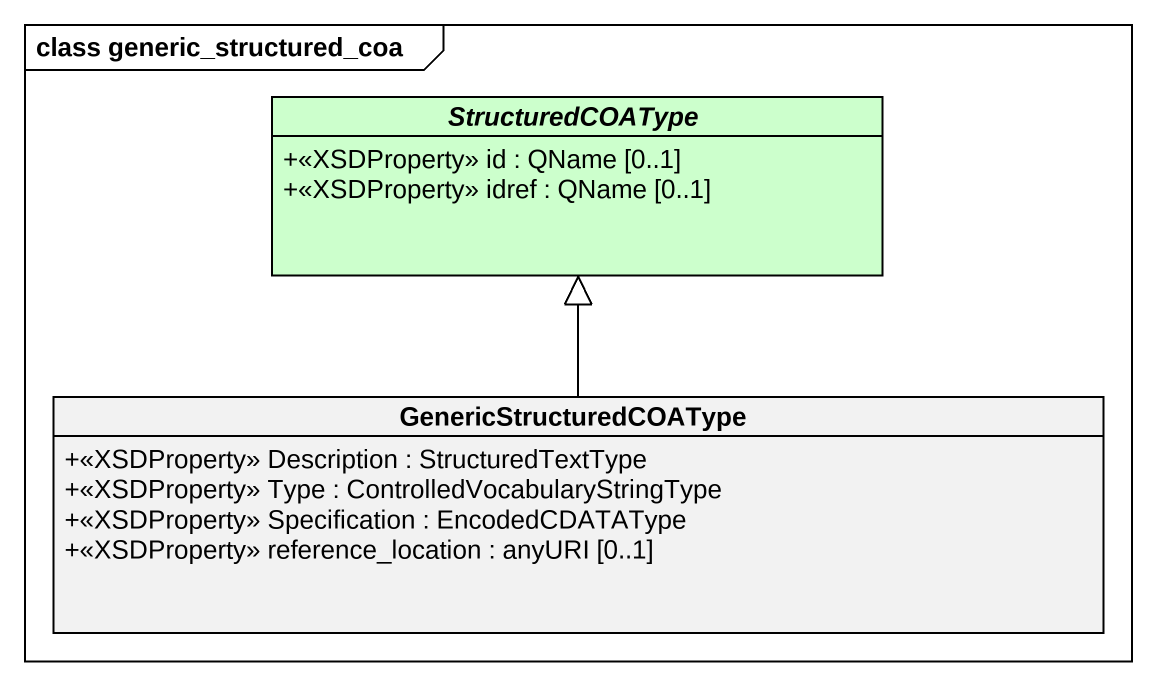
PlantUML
@startuml
mainframe class generic_structured_coa
hide circle
hide empty members
skinparam classAttributeIconSize 0
abstract class StructuredCOAType #CCFFCC {
  +<<XSDProperty>> id : QName [0..1]
  +<<XSDProperty>> idref : QName [0..1]
}
class GenericStructuredCOAType {
  +<<XSDProperty>> Description : StructuredTextType
  +<<XSDProperty>> Type : ControlledVocabularyStringType
  +<<XSDProperty>> Specification : EncodedCDATAType
  +<<XSDProperty>> reference_location : anyURI [0..1]
}
GenericStructuredCOAType -up-|> StructuredCOAType
@enduml
